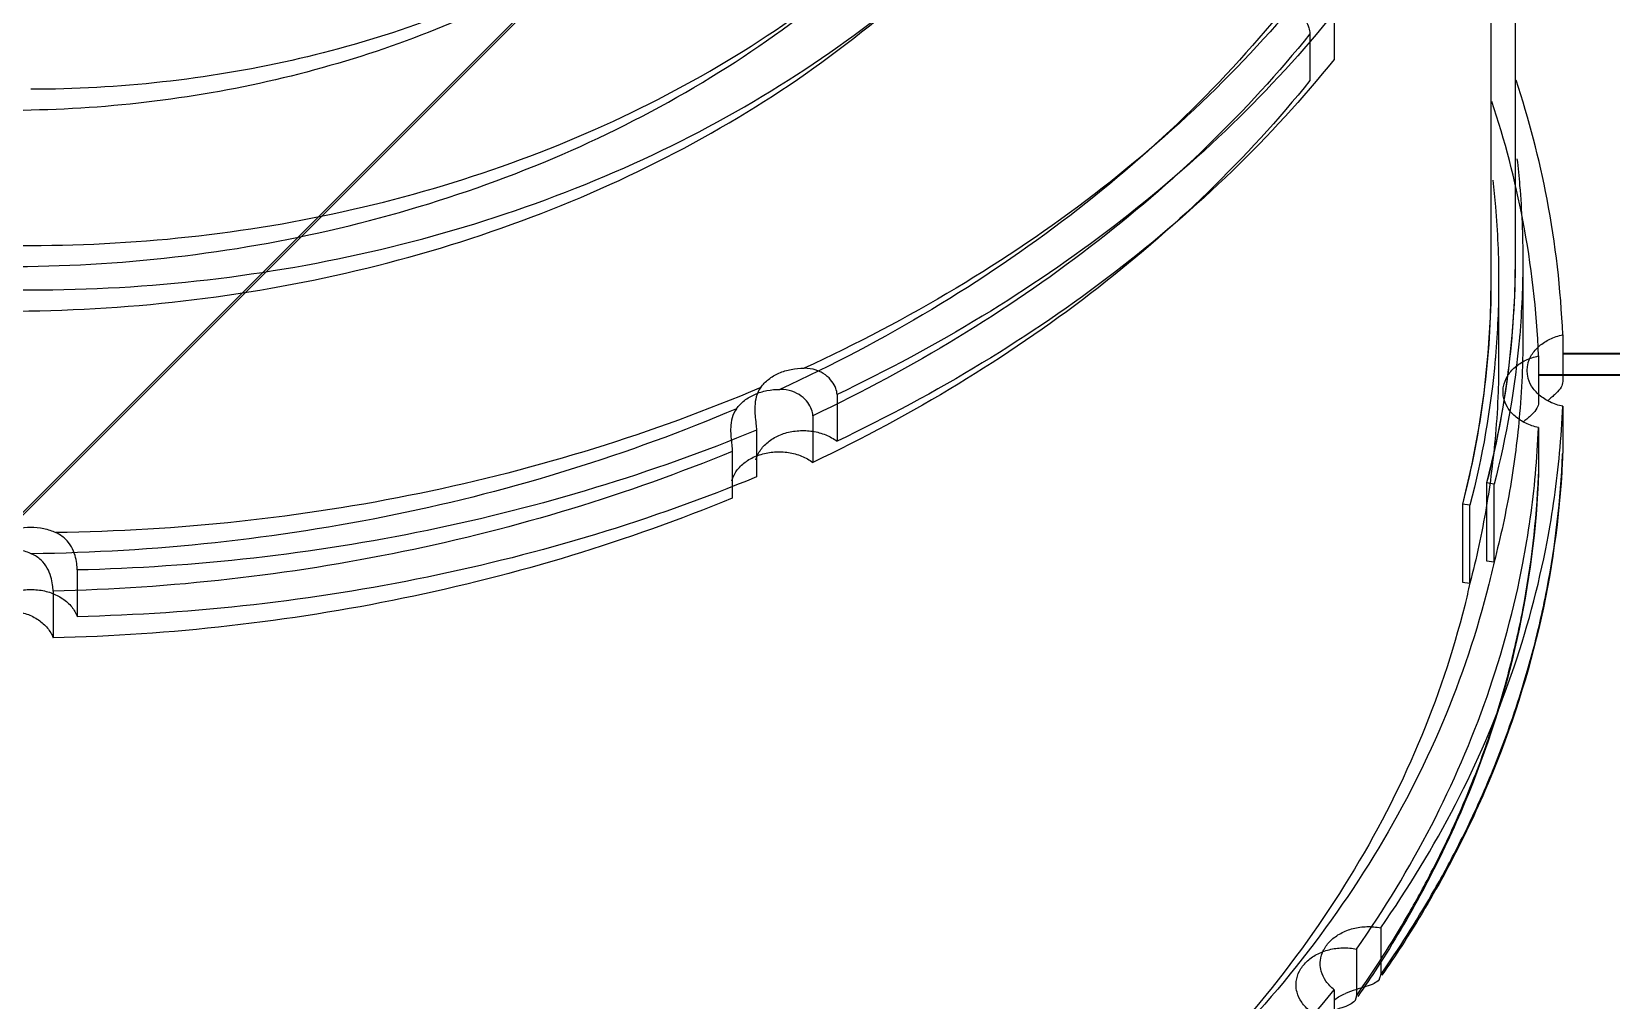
# Model space of a CAD drawing. Header units: inches. Extents: x 4821 to 127877, y 58012 to 433683.
# Drawn here: x 83144.1 to 83366.2, y 382988.7 to 383124.9 of the extents above; entities that cross this region are included whole.
import ezdxf

# ---------------------------------------------------------------- set-up
doc = ezdxf.new("R2010")
doc.units = ezdxf.units.IN
doc.header["$MEASUREMENT"] = 0
for name, color, linetype in [('A-FURN-FIXD', 10, 'Continuous'), ('A-WALL', 53, 'Continuous'), ('Cloums$0$A-COL-HAT', 8, 'Continuous'), ('EMG - ELEC - ID', 26, 'Continuous'), ('NECB-COLUM', 50, 'Continuous')]:
    doc.layers.add(name, color=color, linetype=linetype)

# ---------------------------------------------------------------- blocks, each defined once
blk = doc.blocks.new('COL BASEMT')
at = {"layer": 'Cloums$0$A-COL-HAT'}
h = blk.add_hatch(dxfattribs=at)
h.set_pattern_fill('ANSI31', color=256, scale=500)
h.set_pattern_definition([(45, (1452118.876, 42013.15), (-44.194174, 44.194174), [])])
h.paths.add_polyline_path([(1693546.85, 345625.99), (1693946.85, 345625.99), (1693950.94, 348875.93), (1693546.85, 348875.93)])
h.paths.add_polyline_path([(1688721.85, 335900.88), (1689121.55, 335900.88), (1689121.85, 337327.04), (1693949.19, 337326.96), (1693946.85, 345125.99), (1693546.85, 345125.99), (1693546.85, 337726.97), (1688721.85, 337727.04)])
h.paths.add_polyline_path([(1641271.85, 335200.88), (1640873.67, 335200.88), (1640871.85, 323973.06), (1689121.85, 323973.08), (1689121.4, 335200.88), (1688721.85, 335200.88), (1688721.85, 324373.08), (1641271.85, 324373.06)])
edge = h.paths.add_edge_path()
edge.add_line((1636446.85, 345125.99), (1636046.85, 345125.99))
edge.add_line((1636046.85, 345125.99), (1636049.02, 337698.91))
edge.add_arc((1626263.14, 338211.03), 9799.28, 305.315023, 357.004292, ccw=False)
edge.add_line((1631927.82, 330214.96), (1632171.53, 329896.4))
edge.add_arc((1626336.78, 338141.43), 10100.73, 305.285859, 355.375183)
edge.add_line((1636404.63, 337327), (1640874.01, 337327))
edge.add_line((1640874.01, 337327), (1640873.78, 335900.88))
edge.add_line((1640873.78, 335900.88), (1641271.85, 335900.88))
edge.add_line((1641271.85, 335900.88), (1641271.85, 337725.88))
edge.add_line((1641271.85, 337725.88), (1636446.85, 337725.88))
edge.add_line((1636446.85, 337725.88), (1636446.85, 345125.99))
h.paths.add_polyline_path([(1636046.85, 345625.99), (1636446.85, 345625.99), (1636446.85, 348875.93), (1636048.92, 348875.93)])
blk = doc.blocks.new('A$C0e128a0b')
at = {"layer": 'A-FURN-FIXD'}
for p, q in [((1142.15, 2894.03), (1142.15, 2566.36)), ((1142.18, 2566.36), (1142.18, 2694.21)), ((1140.05, 2566.36), (1145.26, 2566.36)), ((1140.05, 2566.36), (1145.26, 2566.36)), ((1148.03, 2566.36), (1153.24, 2566.36)), ((1148.03, 2566.36), (1153.24, 2566.36)), ((1153.27, 2566.35), (1153.24, 2566.36)), ((1153.27, 2566.35), (1153.24, 2566.36)), ((1131.77, 2561.91), (1140.45, 2561.91)), ((1131.77, 2561.91), (1140.45, 2561.91)), ((1072.63, 2561.05), (1131.77, 2561.05)), ((1072.63, 2561.05), (1131.77, 2561.05)), ((1131.77, 2561.05), (1135.76, 2560.97)), ((1131.77, 2561.05), (1135.76, 2560.97)), ((1135.76, 2560.97), (1139.75, 2560.72)), ((1135.76, 2560.97), (1139.75, 2560.72)), ((1139.75, 2560.72), (1144.17, 2560.26)), ((1139.75, 2560.72), (1144.17, 2560.26)), ((1144.17, 2560.26), (1148.14, 2559.67)), ((1144.17, 2560.26), (1148.14, 2559.67)), ((1148.14, 2559.67), (1152.09, 2558.92)), ((1148.14, 2559.67), (1152.09, 2558.92)), ((1152.09, 2558.92), (1156.57, 2557.87)), ((1152.09, 2558.92), (1156.57, 2557.87)), ((1156.7, 2558.71), (1156.57, 2557.87)), ((1156.7, 2558.71), (1156.57, 2557.87)), ((1165.39, 2558.71), (1156.7, 2558.71)), ((1165.39, 2558.71), (1156.7, 2558.71)), ((1165.26, 2557.87), (1165.39, 2558.71)), ((1165.26, 2557.87), (1165.39, 2558.71)), ((1156.57, 2557.87), (1165.26, 2557.87)), ((1156.57, 2557.87), (1165.26, 2557.87)), ((1206.19, 2546.06), (1211.4, 2546.06)), ((1206.19, 2546.06), (1211.4, 2546.06)), ((1211.4, 2546.06), (1211.92, 2545.9)), ((1211.4, 2546.06), (1211.92, 2545.9)), ((1104.13, 2540.87), (1109.34, 2540.87)), ((1104.13, 2540.87), (1109.34, 2540.87)), ((1213.1, 2540.87), (1218.31, 2540.87)), ((1213.1, 2540.87), (1218.31, 2540.87)), ((1146.71, 2485.43), (1151.92, 2485.43)), ((1146.71, 2485.43), (1151.92, 2485.43)), ((1150.7, 2476.44), (1155.91, 2476.44)), ((1150.7, 2476.44), (1155.91, 2476.44)), ((1166.28, 2400.7), (1171.49, 2400.7)), ((1166.28, 2400.7), (1171.49, 2400.7))]:
    blk.add_line(p, q, dxfattribs=at)
for points, knots in [([(1140.05, 2566.36), (1134.98, 2566.15), (1125.38, 2565.05), (1116.02, 2562.6), (1111.67, 2561.16)], [0, 0, 0, 0, 15.076957, 28.589046, 28.589046, 28.589046, 28.589046]), ([(1140.05, 2566.36), (1134.98, 2566.15), (1125.38, 2565.05), (1116.02, 2562.6), (1111.67, 2561.16)], [0, 0, 0, 0, 15.076957, 28.589046, 28.589046, 28.589046, 28.589046]), ([(1144.04, 2562.4), (1143.84, 2562.4), (1143.23, 2562.45), (1142.25, 2562.84), (1141.24, 2563.72), (1140.47, 2564.92), (1140.16, 2565.86), (1140.05, 2566.36)], [0, 0, 0, 0, 0.593093, 1.798166, 3.063838, 4.404337, 5.807921, 5.807921, 5.807921, 5.807921]), ([(1144.04, 2562.4), (1143.84, 2562.4), (1143.23, 2562.45), (1142.25, 2562.84), (1141.24, 2563.72), (1140.47, 2564.92), (1140.16, 2565.86), (1140.05, 2566.36)], [0, 0, 0, 0, 0.593093, 1.798166, 3.063838, 4.404337, 5.807921, 5.807921, 5.807921, 5.807921]), ([(1148.03, 2566.36), (1147.92, 2565.86), (1147.61, 2564.92), (1146.84, 2563.72), (1145.83, 2562.84), (1144.85, 2562.45), (1144.24, 2562.4), (1144.04, 2562.4)], [0, 0, 0, 0, 1.403584, 2.744083, 4.009755, 5.214828, 5.807921, 5.807921, 5.807921, 5.807921]), ([(1148.03, 2566.36), (1147.92, 2565.86), (1147.61, 2564.92), (1146.84, 2563.72), (1145.83, 2562.84), (1144.85, 2562.45), (1144.24, 2562.4), (1144.04, 2562.4)], [0, 0, 0, 0, 1.403584, 2.744083, 4.009755, 5.214828, 5.807921, 5.807921, 5.807921, 5.807921]), ([(1145.26, 2566.36), (1145.48, 2566.36), (1145.97, 2566.18), (1146.49, 2565.72), (1146.81, 2565.38), (1146.93, 2565.24)], [0, 0, 0, 0, 0.645638, 1.465132, 1.989616, 1.989616, 1.989616, 1.989616]), ([(1145.26, 2566.36), (1145.48, 2566.36), (1145.97, 2566.18), (1146.49, 2565.72), (1146.81, 2565.38), (1146.93, 2565.24)], [0, 0, 0, 0, 0.645638, 1.465132, 1.989616, 1.989616, 1.989616, 1.989616]), ([(1146.93, 2565.24), (1147.04, 2565.11), (1147.19, 2564.93), (1147.35, 2564.74), (1147.39, 2564.69)], [0, 0, 0, 0, 0.4938503, 0.6856216, 0.6856216, 0.6856216, 0.6856216]), ([(1146.93, 2565.24), (1147.04, 2565.11), (1147.19, 2564.93), (1147.35, 2564.74), (1147.39, 2564.69)], [0, 0, 0, 0, 0.4938503, 0.6856216, 0.6856216, 0.6856216, 0.6856216]), ([(1206.19, 2546.06), (1201.78, 2549.15), (1192.66, 2554.69), (1178.19, 2560.95), (1164.94, 2564.53), (1156.56, 2565.71), (1153.24, 2566.01)], [0, 0, 0, 0, 15.691437, 31.085078, 46.270891, 56.175024, 56.175024, 56.175024, 56.175024]), ([(1206.19, 2546.06), (1201.78, 2549.15), (1192.66, 2554.69), (1178.19, 2560.95), (1164.94, 2564.53), (1156.56, 2565.71), (1153.24, 2566.01)], [0, 0, 0, 0, 15.691437, 31.085078, 46.270891, 56.175024, 56.175024, 56.175024, 56.175024]), ([(1153.27, 2566.35), (1153.59, 2566.34), (1160.15, 2566.05), (1173, 2564.23), (1191.23, 2558.15), (1203.84, 2551.35), (1210.4, 2546.95), (1211.48, 2546.2)], [0, 0, 0, 0, 0.951589, 19.508307, 38.296833, 57.464684, 61.308779, 61.308779, 61.308779, 61.308779]), ([(1153.27, 2566.35), (1153.59, 2566.34), (1160.15, 2566.05), (1173, 2564.23), (1191.23, 2558.15), (1203.84, 2551.35), (1210.4, 2546.95), (1211.48, 2546.2)], [0, 0, 0, 0, 0.951589, 19.508307, 38.296833, 57.464684, 61.308779, 61.308779, 61.308779, 61.308779]), ([(1170.8, 2564.11), (1169.99, 2564.29), (1164.26, 2565.46), (1158.44, 2566.14), (1153.44, 2566.35)], [0, 0, 0, 0, 2.464436, 17.332796, 17.332796, 17.332796, 17.332796]), ([(1170.8, 2564.11), (1169.99, 2564.29), (1164.26, 2565.46), (1158.44, 2566.14), (1153.44, 2566.35)], [0, 0, 0, 0, 2.464436, 17.332796, 17.332796, 17.332796, 17.332796]), ([(1120.44, 2561.26), (1121.43, 2561.37), (1125.19, 2561.75), (1128.98, 2561.91), (1131.77, 2561.91)], [0, 0, 0, 0, 2.95149, 11.239491, 11.239491, 11.239491, 11.239491]), ([(1120.44, 2561.26), (1121.43, 2561.37), (1125.19, 2561.75), (1128.98, 2561.91), (1131.77, 2561.91)], [0, 0, 0, 0, 2.95149, 11.239491, 11.239491, 11.239491, 11.239491]), ([(1144.07, 2561.85), (1145.65, 2561.79), (1149.97, 2561.52), (1154.27, 2560.97), (1156.97, 2560.52)], [0, 0, 0, 0, 4.703908, 12.847278, 12.847278, 12.847278, 12.847278]), ([(1144.07, 2561.85), (1145.65, 2561.79), (1149.97, 2561.52), (1154.27, 2560.97), (1156.97, 2560.52)], [0, 0, 0, 0, 4.703908, 12.847278, 12.847278, 12.847278, 12.847278]), ([(1187.13, 2559.16), (1185.84, 2559.67), (1182.55, 2560.89), (1179.21, 2561.94), (1177.18, 2562.52)], [0, 0, 0, 0, 4.097428, 10.338295, 10.338295, 10.338295, 10.338295]), ([(1131.77, 2561.05), (1135.93, 2561.05), (1144.28, 2560.52), (1152.51, 2558.92), (1156.57, 2557.87)], [0, 0, 0, 0, 12.379323, 24.795685, 24.795685, 24.795685, 24.795685]), ([(1131.77, 2561.05), (1135.93, 2561.05), (1144.28, 2560.52), (1152.51, 2558.92), (1156.57, 2557.87)], [0, 0, 0, 0, 12.379323, 24.795685, 24.795685, 24.795685, 24.795685]), ([(1165.39, 2558.7), (1166.22, 2558.52), (1172.32, 2557.08), (1183.56, 2553.31), (1198.47, 2545.59), (1212.51, 2535.51), (1225.45, 2523.23), (1237.09, 2508.94), (1247.27, 2492.88), (1255.81, 2475.3), (1262.6, 2456.46), (1267.52, 2436.68), (1270.5, 2416.26), (1271.17, 2402.43), (1271.17, 2395.51)], [0, 0, 0, 0, 2.505782, 18.560045, 34.893285, 51.585169, 68.688615, 86.227928, 104.199268, 122.572852, 141.296299, 160.298675, 179.494918, 198.790477, 198.790477, 198.790477, 198.790477]), ([(1165.39, 2558.7), (1166.22, 2558.52), (1172.32, 2557.08), (1183.56, 2553.31), (1198.47, 2545.59), (1212.51, 2535.51), (1225.45, 2523.23), (1237.09, 2508.94), (1247.27, 2492.88), (1255.81, 2475.3), (1262.6, 2456.46), (1267.52, 2436.68), (1270.5, 2416.26), (1271.17, 2402.43), (1271.17, 2395.51)], [0, 0, 0, 0, 2.505782, 18.560045, 34.893285, 51.585169, 68.688615, 86.227928, 104.199268, 122.572852, 141.296299, 160.298675, 179.494918, 198.790477, 198.790477, 198.790477, 198.790477]), ([(1202.49, 2551.74), (1200.89, 2552.67), (1198.28, 2554.1), (1195.62, 2555.42), (1194.61, 2555.91)], [0, 0, 0, 0, 5.404871, 8.715425, 8.715425, 8.715425, 8.715425]), ([(1210.19, 2539.32), (1210.07, 2539.32), (1209.54, 2539.35), (1208.61, 2539.64), (1207.56, 2540.44), (1206.74, 2541.59), (1206.21, 2542.99), (1206, 2544.52), (1206.09, 2545.56), (1206.19, 2546.06)], [0, 0, 0, 0, 0.364478, 1.561655, 2.813613, 4.139392, 5.533036, 6.968701, 8.408029, 8.408029, 8.408029, 8.408029]), ([(1210.19, 2539.32), (1210.07, 2539.32), (1209.54, 2539.35), (1208.61, 2539.64), (1207.56, 2540.44), (1206.74, 2541.59), (1206.21, 2542.99), (1206, 2544.52), (1206.09, 2545.56), (1206.19, 2546.06)], [0, 0, 0, 0, 0.364478, 1.561655, 2.813613, 4.139392, 5.533036, 6.968701, 8.408029, 8.408029, 8.408029, 8.408029]), ([(1211.92, 2545.9), (1211.93, 2545.89), (1212.13, 2545.75), (1212.46, 2545.25), (1212.78, 2544.35), (1213.09, 2543.26), (1213.35, 2542.49), (1213.51, 2542.12)], [0, 0, 0, 0, 0.041079, 0.716455, 1.625898, 2.742026, 3.890741, 3.890741, 3.890741, 3.890741]), ([(1211.92, 2545.9), (1211.93, 2545.89), (1212.13, 2545.75), (1212.46, 2545.25), (1212.78, 2544.35), (1213.09, 2543.26), (1213.35, 2542.49), (1213.51, 2542.12)], [0, 0, 0, 0, 0.041079, 0.716455, 1.625898, 2.742026, 3.890741, 3.890741, 3.890741, 3.890741]), ([(1099.58, 2539.32), (1099.95, 2539.33), (1100.68, 2539.48), (1101.68, 2539.91), (1102.58, 2540.38), (1103.38, 2540.74), (1103.9, 2540.87), (1104.13, 2540.87)], [0, 0, 0, 0, 1.090662, 2.176366, 3.189969, 4.070875, 4.758193, 4.758193, 4.758193, 4.758193]), ([(1099.58, 2539.32), (1099.95, 2539.33), (1100.68, 2539.48), (1101.68, 2539.91), (1102.58, 2540.38), (1103.38, 2540.74), (1103.9, 2540.87), (1104.13, 2540.87)], [0, 0, 0, 0, 1.090662, 2.176366, 3.189969, 4.070875, 4.758193, 4.758193, 4.758193, 4.758193]), ([(1104.13, 2540.87), (1108.48, 2537.36), (1116.88, 2529.67), (1128.22, 2516.48), (1138.32, 2501.68), (1144.07, 2490.98), (1146.71, 2485.43)], [0, 0, 0, 0, 16.207174, 32.794821, 49.764134, 67.103311, 67.103311, 67.103311, 67.103311]), ([(1104.13, 2540.87), (1108.48, 2537.36), (1116.88, 2529.67), (1128.22, 2516.48), (1138.32, 2501.68), (1144.07, 2490.98), (1146.71, 2485.43)], [0, 0, 0, 0, 16.207174, 32.794821, 49.764134, 67.103311, 67.103311, 67.103311, 67.103311]), ([(1109.34, 2540.87), (1113.69, 2537.36), (1122.09, 2529.67), (1133.43, 2516.49), (1143.53, 2501.69), (1149.28, 2490.98), (1151.92, 2485.43)], [0, 0, 0, 0, 16.206857, 32.792281, 49.756607, 67.103312, 67.103312, 67.103312, 67.103312]), ([(1109.34, 2540.87), (1113.69, 2537.36), (1122.09, 2529.67), (1133.43, 2516.49), (1143.53, 2501.69), (1149.28, 2490.98), (1151.92, 2485.43)], [0, 0, 0, 0, 16.206857, 32.792281, 49.756607, 67.103312, 67.103312, 67.103312, 67.103312]), ([(1213.1, 2540.87), (1212.82, 2540.52), (1212.19, 2539.9), (1211.15, 2539.41), (1210.46, 2539.32), (1210.19, 2539.32)], [0, 0, 0, 0, 1.279175, 2.494059, 3.316227, 3.316227, 3.316227, 3.316227]), ([(1213.1, 2540.87), (1212.82, 2540.52), (1212.19, 2539.9), (1211.15, 2539.41), (1210.46, 2539.32), (1210.19, 2539.32)], [0, 0, 0, 0, 1.279175, 2.494059, 3.316227, 3.316227, 3.316227, 3.316227]), ([(1255.67, 2485.43), (1253.04, 2490.98), (1247.28, 2501.69), (1237.18, 2516.49), (1225.84, 2529.67), (1217.45, 2537.36), (1213.1, 2540.87)], [0, 0, 0, 0, 17.346705, 34.31103, 50.896455, 67.103312, 67.103312, 67.103312, 67.103312]), ([(1255.67, 2485.43), (1253.04, 2490.98), (1247.28, 2501.69), (1237.18, 2516.49), (1225.84, 2529.67), (1217.45, 2537.36), (1213.1, 2540.87)], [0, 0, 0, 0, 17.346705, 34.31103, 50.896455, 67.103312, 67.103312, 67.103312, 67.103312]), ([(1099.58, 2539.32), (1104.14, 2535.75), (1112.94, 2527.87), (1124.77, 2514.21), (1135.22, 2498.78), (1141.1, 2487.58), (1143.78, 2481.76)], [0, 0, 0, 0, 16.80875, 34.034618, 51.680703, 69.727111, 69.727111, 69.727111, 69.727111]), ([(1099.58, 2539.32), (1104.14, 2535.75), (1112.94, 2527.87), (1124.77, 2514.21), (1135.22, 2498.78), (1141.1, 2487.58), (1143.78, 2481.76)], [0, 0, 0, 0, 16.80875, 34.034618, 51.680703, 69.727111, 69.727111, 69.727111, 69.727111]), ([(1033.34, 2263.07), (1038.41, 2263.07), (1048.64, 2264.07), (1063.57, 2268.54), (1077.81, 2275.85), (1091.03, 2285.84), (1102.94, 2298.26), (1113.28, 2312.84), (1121.84, 2329.24), (1128.41, 2347.1), (1132.88, 2366.03), (1135.14, 2385.61), (1135.14, 2405.4), (1132.88, 2424.98), (1128.41, 2443.91), (1121.84, 2461.77), (1113.28, 2478.17), (1102.94, 2492.75), (1091.03, 2505.17), (1077.81, 2515.16), (1063.57, 2522.48), (1048.64, 2526.94), (1038.41, 2527.94), (1033.34, 2527.94)], [0, 0, 0, 0, 15.079568, 30.320231, 45.864127, 61.819332, 78.250833, 95.177707, 112.575258, 130.380477, 148.499447, 166.815753, 185.199356, 203.515662, 221.634632, 239.439851, 256.837402, 273.764276, 290.195777, 306.150982, 321.694878, 336.935541, 352.015109, 352.015109, 352.015109, 352.015109]), ([(1033.34, 2263.07), (1038.41, 2263.07), (1048.64, 2264.07), (1063.57, 2268.54), (1077.81, 2275.85), (1091.03, 2285.84), (1102.94, 2298.26), (1113.28, 2312.84), (1121.84, 2329.24), (1128.41, 2347.1), (1132.88, 2366.03), (1135.14, 2385.61), (1135.14, 2405.4), (1132.88, 2424.98), (1128.41, 2443.91), (1121.84, 2461.77), (1113.28, 2478.17), (1102.94, 2492.75), (1091.03, 2505.17), (1077.81, 2515.16), (1063.57, 2522.48), (1048.64, 2526.94), (1038.41, 2527.94), (1033.34, 2527.94)], [0, 0, 0, 0, 15.079568, 30.320231, 45.864127, 61.819332, 78.250833, 95.177707, 112.575258, 130.380477, 148.499447, 166.815753, 185.199356, 203.515662, 221.634632, 239.439851, 256.837402, 273.764276, 290.195777, 306.150982, 321.694878, 336.935541, 352.015109, 352.015109, 352.015109, 352.015109]), ([(1033.34, 2269.53), (1038.17, 2269.53), (1047.89, 2270.49), (1062.1, 2274.73), (1075.65, 2281.69), (1088.22, 2291.19), (1099.55, 2303.01), (1109.38, 2316.87), (1117.52, 2332.47), (1123.78, 2349.47), (1128.03, 2367.47), (1130.17, 2386.09), (1130.17, 2404.92), (1128.03, 2423.54), (1123.78, 2441.55), (1117.52, 2458.54), (1109.38, 2474.14), (1099.55, 2488.01), (1088.22, 2499.82), (1075.65, 2509.32), (1062.1, 2516.28), (1047.89, 2520.53), (1038.17, 2521.48), (1033.34, 2521.48)], [0, 0, 0, 0, 14.343979, 28.841196, 43.626853, 58.803755, 74.433719, 90.534892, 107.083782, 124.020454, 141.255572, 158.678399, 176.165241, 193.588069, 210.823187, 227.759859, 244.308748, 260.409921, 276.039886, 291.216788, 306.002445, 320.499661, 334.84364, 334.84364, 334.84364, 334.84364]), ([(1039.31, 2498.51), (1041.09, 2498.34), (1046.65, 2497.54), (1055.87, 2494.92), (1066.53, 2489.72), (1076.51, 2482.59), (1085.59, 2473.7), (1093.6, 2463.23), (1100.37, 2451.4), (1105.79, 2438.44), (1109.73, 2424.62), (1112.13, 2410.21), (1112.67, 2400.42), (1112.67, 2395.51)], [0, 0, 0, 0, 5.315583, 16.652014, 28.19574, 40.023153, 52.183242, 64.695289, 77.54966, 90.710774, 104.121404, 117.707718, 131.38469, 131.38469, 131.38469, 131.38469]), ([(1146.71, 2485.43), (1146.48, 2485.43), (1145.96, 2485.3), (1145.2, 2484.88), (1144.46, 2484.15), (1143.91, 2483.07), (1143.79, 2482.22), (1143.78, 2481.77)], [0, 0, 0, 0, 0.683776, 1.543169, 2.527656, 3.636467, 4.890761, 4.890761, 4.890761, 4.890761]), ([(1146.71, 2485.43), (1146.48, 2485.43), (1145.96, 2485.3), (1145.2, 2484.88), (1144.46, 2484.15), (1143.91, 2483.07), (1143.79, 2482.22), (1143.78, 2481.77)], [0, 0, 0, 0, 0.683776, 1.543169, 2.527656, 3.636467, 4.890761, 4.890761, 4.890761, 4.890761]), ([(1153.98, 2476.38), (1153.83, 2476.43), (1153.29, 2476.62), (1152.42, 2477.2), (1151.55, 2478.29), (1150.96, 2479.65), (1150.69, 2481.16), (1150.75, 2482.71), (1151.15, 2484.18), (1151.63, 2485.05), (1151.92, 2485.43)], [0, 0, 0, 0, 0.448902, 1.688363, 2.999756, 4.381669, 5.811427, 7.2535, 8.669245, 10.025536, 10.025536, 10.025536, 10.025536]), ([(1153.98, 2476.38), (1153.83, 2476.43), (1153.29, 2476.62), (1152.42, 2477.2), (1151.55, 2478.29), (1150.96, 2479.65), (1150.69, 2481.16), (1150.75, 2482.71), (1151.15, 2484.18), (1151.63, 2485.05), (1151.92, 2485.43)], [0, 0, 0, 0, 0.448902, 1.688363, 2.999756, 4.381669, 5.811427, 7.2535, 8.669245, 10.025536, 10.025536, 10.025536, 10.025536]), ([(1145.93, 2476.92), (1145.59, 2477.16), (1144.96, 2477.77), (1144.28, 2478.95), (1143.86, 2480.31), (1143.77, 2481.28), (1143.78, 2481.76)], [0, 0, 0, 0, 1.206409, 2.48134, 3.81103, 5.168193, 5.168193, 5.168193, 5.168193]), ([(1145.93, 2476.92), (1145.59, 2477.16), (1144.96, 2477.77), (1144.28, 2478.95), (1143.86, 2480.31), (1143.77, 2481.28), (1143.78, 2481.76)], [0, 0, 0, 0, 1.206409, 2.48134, 3.81103, 5.168193, 5.168193, 5.168193, 5.168193]), ([(1145.93, 2476.92), (1148.5, 2470.88), (1153.07, 2458.4), (1158.07, 2438.91), (1161.2, 2418.78), (1162.02, 2405.14), (1162.11, 2398.3)], [0, 0, 0, 0, 18.489023, 37.24594, 56.197801, 75.255071, 75.255071, 75.255071, 75.255071]), ([(1145.93, 2476.92), (1148.5, 2470.88), (1153.07, 2458.4), (1158.07, 2438.91), (1161.2, 2418.78), (1162.02, 2405.14), (1162.11, 2398.3)], [0, 0, 0, 0, 18.489023, 37.24594, 56.197801, 75.255071, 75.255071, 75.255071, 75.255071]), ([(1145.93, 2476.92), (1146.24, 2476.7), (1146.93, 2476.37), (1147.76, 2476.27), (1148.21, 2476.26), (1148.3, 2476.26)], [0, 0, 0, 0, 1.113548, 2.19027, 2.453549, 2.453549, 2.453549, 2.453549]), ([(1145.93, 2476.92), (1146.24, 2476.7), (1146.93, 2476.37), (1147.76, 2476.27), (1148.21, 2476.26), (1148.3, 2476.26)], [0, 0, 0, 0, 1.113548, 2.19027, 2.453549, 2.453549, 2.453549, 2.453549]), ([(1148.3, 2476.26), (1148.55, 2476.26), (1149.11, 2476.29), (1149.91, 2476.39), (1150.46, 2476.44), (1150.7, 2476.44)], [0, 0, 0, 0, 0.758297, 1.671338, 2.384847, 2.384847, 2.384847, 2.384847]), ([(1148.3, 2476.26), (1148.55, 2476.26), (1149.11, 2476.29), (1149.91, 2476.39), (1150.46, 2476.44), (1150.7, 2476.44)], [0, 0, 0, 0, 0.758297, 1.671338, 2.384847, 2.384847, 2.384847, 2.384847]), ([(1150.7, 2476.44), (1153.11, 2470.58), (1157.41, 2458.52), (1162.17, 2439.75), (1165.24, 2420.39), (1166.13, 2407.28), (1166.28, 2400.7)], [0, 0, 0, 0, 17.819109, 35.876355, 54.108999, 72.441716, 72.441716, 72.441716, 72.441716]), ([(1150.7, 2476.44), (1153.11, 2470.58), (1157.41, 2458.52), (1162.17, 2439.75), (1165.24, 2420.39), (1166.13, 2407.28), (1166.28, 2400.7)], [0, 0, 0, 0, 17.819109, 35.876355, 54.108999, 72.441716, 72.441716, 72.441716, 72.441716]), ([(1155.91, 2476.44), (1158.32, 2470.58), (1162.62, 2458.52), (1167.38, 2439.75), (1170.45, 2420.39), (1171.34, 2407.28), (1171.49, 2400.7)], [0, 0, 0, 0, 17.817024, 35.875002, 54.108617, 72.441716, 72.441716, 72.441716, 72.441716]), ([(1155.91, 2476.44), (1158.32, 2470.58), (1162.62, 2458.52), (1167.38, 2439.75), (1170.45, 2420.39), (1171.34, 2407.28), (1171.49, 2400.7)], [0, 0, 0, 0, 17.817024, 35.875002, 54.108617, 72.441716, 72.441716, 72.441716, 72.441716]), ([(1166.28, 2400.7), (1166.04, 2400.7), (1165.5, 2400.65), (1164.62, 2400.47), (1163.66, 2400.09), (1162.74, 2399.38), (1162.29, 2398.69), (1162.11, 2398.3)], [0, 0, 0, 0, 0.712406, 1.619478, 2.637175, 3.737377, 4.939669, 4.939669, 4.939669, 4.939669]), ([(1166.28, 2400.7), (1166.04, 2400.7), (1165.5, 2400.65), (1164.62, 2400.47), (1163.66, 2400.09), (1162.74, 2399.38), (1162.29, 2398.69), (1162.11, 2398.3)], [0, 0, 0, 0, 0.712406, 1.619478, 2.637175, 3.737377, 4.939669, 4.939669, 4.939669, 4.939669]), ([(1171.49, 2390.32), (1171.1, 2390.45), (1170.34, 2390.9), (1169.42, 2391.92), (1168.77, 2393.24), (1168.44, 2394.73), (1168.44, 2396.28), (1168.77, 2397.78), (1169.42, 2399.09), (1170.34, 2400.12), (1171.1, 2400.56), (1171.49, 2400.7)], [0, 0, 0, 0, 1.227096, 2.524533, 3.894417, 5.317526, 6.760033, 8.183142, 9.553026, 10.850462, 12.077559, 12.077559, 12.077559, 12.077559]), ([(1171.49, 2390.32), (1171.1, 2390.45), (1170.34, 2390.9), (1169.42, 2391.92), (1168.77, 2393.24), (1168.44, 2394.73), (1168.44, 2396.28), (1168.77, 2397.78), (1169.42, 2399.09), (1170.34, 2400.12), (1171.1, 2400.56), (1171.49, 2400.7)], [0, 0, 0, 0, 1.227096, 2.524533, 3.894417, 5.317526, 6.760033, 8.183142, 9.553026, 10.850462, 12.077559, 12.077559, 12.077559, 12.077559]), ([(1162.11, 2392.71), (1161.91, 2393.14), (1161.6, 2394.05), (1161.45, 2395.51), (1161.6, 2396.96), (1161.91, 2397.88), (1162.11, 2398.3)], [0, 0, 0, 0, 1.323252, 2.681071, 4.038889, 5.36197, 5.36197, 5.36197, 5.36197]), ([(1162.11, 2392.71), (1161.91, 2393.14), (1161.6, 2394.05), (1161.45, 2395.51), (1161.6, 2396.96), (1161.91, 2397.88), (1162.11, 2398.3)], [0, 0, 0, 0, 1.323252, 2.681071, 4.038889, 5.36197, 5.36197, 5.36197, 5.36197])]:
    blk.add_open_spline(points, degree=3, knots=knots, dxfattribs=at)
for points in [[(1153.24, 2566.01), (1151.5, 2566.17), (1149.77, 2566.29), (1148.03, 2566.36)], [(1153.24, 2566.01), (1151.5, 2566.17), (1149.77, 2566.29), (1148.03, 2566.36)], [(1153.44, 2566.35), (1153.37, 2566.35), (1153.31, 2566.35), (1153.24, 2566.36)], [(1153.44, 2566.35), (1153.37, 2566.35), (1153.31, 2566.35), (1153.24, 2566.36)], [(1177.18, 2562.52), (1175.07, 2563.12), (1172.94, 2563.65), (1170.8, 2564.11)], [(1177.18, 2562.52), (1175.07, 2563.12), (1172.94, 2563.65), (1170.8, 2564.11)], [(1131.77, 2561.91), (1134.55, 2561.91), (1137.35, 2561.79), (1140.13, 2561.56)], [(1131.77, 2561.91), (1134.55, 2561.91), (1137.35, 2561.79), (1140.13, 2561.56)], [(1140.45, 2561.91), (1141.66, 2561.91), (1142.86, 2561.89), (1144.07, 2561.85)], [(1140.45, 2561.91), (1141.66, 2561.91), (1142.86, 2561.89), (1144.07, 2561.85)], [(1140.13, 2561.56), (1140.21, 2561.55), (1140.3, 2561.54), (1140.39, 2561.53)], [(1140.13, 2561.56), (1140.21, 2561.55), (1140.3, 2561.54), (1140.39, 2561.53)], [(1140.39, 2561.53), (1145.88, 2561.05), (1151.35, 2560.1), (1156.7, 2558.71)], [(1140.39, 2561.53), (1145.88, 2561.05), (1151.35, 2560.1), (1156.7, 2558.71)], [(1156.97, 2560.52), (1159.8, 2560.04), (1162.61, 2559.43), (1165.39, 2558.71)], [(1156.97, 2560.52), (1159.8, 2560.04), (1162.61, 2559.43), (1165.39, 2558.71)], [(1194.61, 2555.91), (1192.15, 2557.08), (1189.66, 2558.17), (1187.13, 2559.16)], [(1211.4, 2546.06), (1208.51, 2548.09), (1205.53, 2549.99), (1202.49, 2551.74)], [(1211.4, 2546.06), (1208.51, 2548.09), (1205.53, 2549.99), (1202.49, 2551.74)], [(1214.18, 2540.94), (1213.91, 2541.3), (1213.69, 2541.7), (1213.51, 2542.12)], [(1214.18, 2540.94), (1213.91, 2541.3), (1213.69, 2541.7), (1213.51, 2542.12)]]:
    blk.add_open_spline(points, degree=3, dxfattribs=at)

msp = doc.modelspace()

# ---------------------------------------------------------------- hatches: boundary and pattern name
at = {"layer": 'A-WALL'}
h = msp.add_hatch(dxfattribs=at)
h.set_pattern_fill('ANSI36', color=3, scale=250)
h.set_pattern_definition([(45, (-1206225.3, -363005.7), (420.9495, 1543.4815), [1984.375, -396.875, 0, -396.875])])
h.paths.add_polyline_path([(86321.51, 396060.39), (78773.72, 396060.36), (78773.72, 379510.37), (86321.51, 379510.37)])
h.paths.add_polyline_path([(35926.89, 396110.37), (28823.73, 396110.37), (28823.73, 387310.43), (35926.89, 387310.43)])
h = msp.add_hatch(dxfattribs=at)
h.set_pattern_fill('ANSI36', color=3, scale=250)
h.set_pattern_definition([(45, (-1206228.7, -363008.7), (420.9495, 1543.4815), [1984.375, -396.875, 0, -396.875])])
h.paths.add_polyline_path([(86318.11, 396057.41), (78770.32, 396057.38), (78770.32, 379507.39), (86318.11, 379507.39)])
h.paths.add_polyline_path([(35923.49, 396107.39), (28820.33, 396107.39), (28820.33, 387307.45), (35923.49, 387307.44)])

# ---------------------------------------------------------------- block references
at = {"layer": 'EMG - ELEC - ID', "xscale": 1.260932877019967, "yscale": 1.260932877019967, "zscale": 1.260932877019967, "rotation": 270.0008681710996}
for p in [(80123.35, 384519.79), (80119.95, 384516.81)]:
    msp.add_blockref('A$C0e128a0b', p, dxfattribs=at)
at = {"layer": 'NECB-COLUM'}
for p in [(-1607623.13, 42184.44), (-1607626.53, 42181.46)]:
    msp.add_blockref('COL BASEMT', p, dxfattribs=at)

doc.saveas('drawing.dxf')
